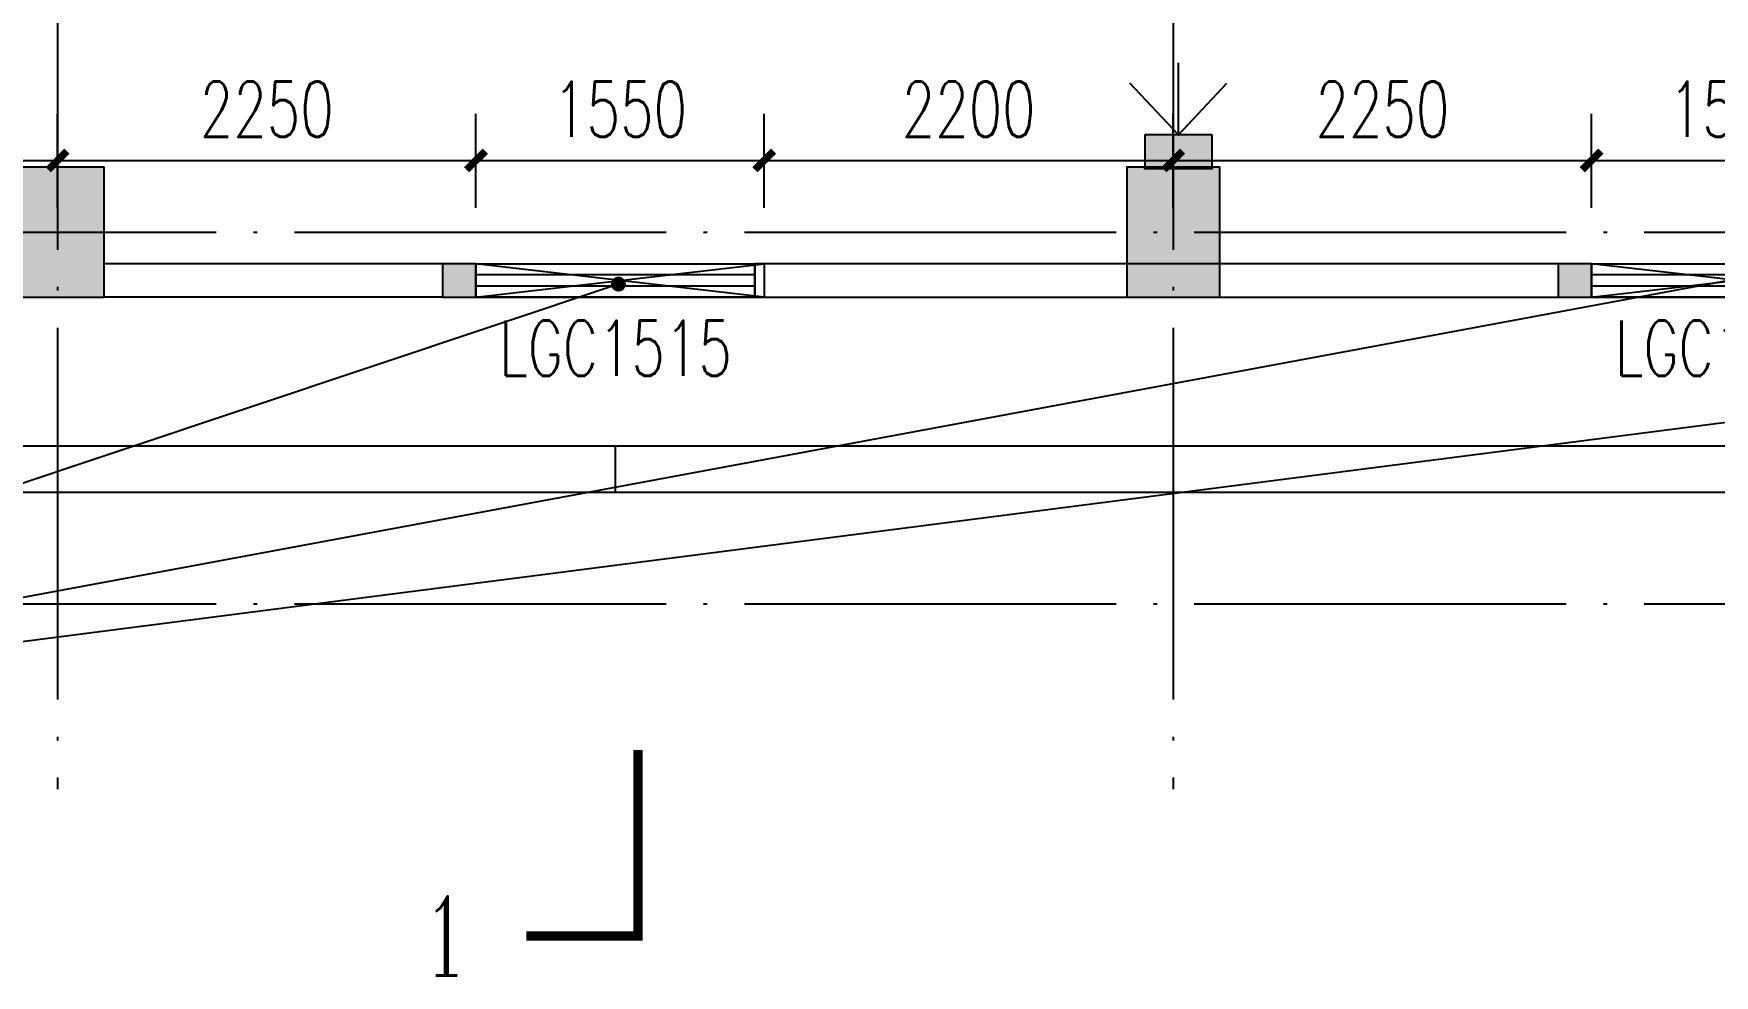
# Model space of a CAD drawing. Header units: millimetres. Extents: x 198973 to 283123, y 132052 to 191502.
# Drawn here: x 230931 to 239970, y 161167 to 166233 of the extents above; entities that cross this region are included whole.
import ezdxf

# ---------------------------------------------------------------- set-up
doc = ezdxf.new("R2010")
doc.units = ezdxf.units.MM
doc.header["$LTSCALE"] = 1000
doc.linetypes.add('CENTER', pattern=[2, 1.25, -0.25, 0.25, -0.25])
doc.linetypes.add('DOTE', pattern=[2.42, 2, -0.2, 0.02, -0.2])
doc.layers.get('0').update_dxf_attribs({"color": 8})
doc.layers.get('DEFPOINTS').update_dxf_attribs({"color": 8})
for name, color, linetype in [('-人员定位', 6, 'Continuous'), ('3T_WOOD', 8, 'Continuous'), ('ACS_PFG_FK', 8, 'Continuous'), ('COLUMN', 8, 'Continuous'), ('DIM_LEAD', 8, 'Continuous'), ('DIM_SYMB', 8, 'Continuous'), ('DOTE', 8, 'CENTER'), ('PUB_DIM', 8, 'Continuous'), ('PUB_HATCH', 8, 'Continuous'), ('WALL', 8, 'Continuous'), ('WINDOW', 8, 'Continuous'), ('WINDOW_TEXT', 8, 'Continuous')]:
    doc.layers.add(name, color=color, linetype=linetype)
doc.styles.add('_TCH_DIM_T3', font='SIMPLEX', dxfattribs={"width": 0.705882, "bigfont": 'GBCBIG'})
doc.styles.add('_TCH_LABEL', font='COMPLEX', dxfattribs={"bigfont": 'GBCBIG'})
doc.styles.add('_TCH_WINDOW', font='SIMPLEX', dxfattribs={"height": 3.5, "bigfont": 'GBCBIG'})
doc.dimstyles.new('_TCH_ARCH&&100', dxfattribs={"dimtxt": 297.5, "dimasz": 100, "dimexe": 250, "dimexo": 300, "dimgap": 126.25, "dimtad": 1, "dimdec": 0, "dimzin": 0, "dimdsep": 46, "dimtxsty": '_TCH_DIM_T3', "dimblk": 'ARCHTICK', "dimcen": 0.09, "dimclrt": 7, "dimazin": 2, "dimtfac": 1, "dimtdec": 0, "dimtix": 1, "dimtmove": 2, "dimatfit": 3, "dimfxl": 0, "dimtolj": 1, "dimtzin": 0, "dimarcsym": 0})

# ---------------------------------------------------------------- blocks, each defined once
blk = doc.blocks.new('_ArchTick')
at = {"color": 0, "linetype": 'ByBlock', "const_width": 0.4}
blk.add_lwpolyline([(-0.5, -0.5), (0.5, 0.5)], dxfattribs=at)
blk = doc.blocks.new('*D170')
at = {"layer": 'DEFPOINTS', "color": 0}
for p in [(231060.4, 165551.1), (228860.4, 164995.5), (231060.4, 164995.5)]:
    blk.add_point(p, dxfattribs=at)
at = {"layer": 'PUB_DIM', "color": 0, "lineweight": -2}
for p, q in [((228860.4, 165295.5), (228860.4, 165801.1)), ((231060.4, 165295.5), (231060.4, 165801.1)), ((228860.4, 165551.1), (231060.4, 165551.1))]:
    blk.add_line(p, q, dxfattribs=at)
at = {"layer": 'PUB_DIM', "color": 0, "lineweight": -2, "xscale": 100, "yscale": 100, "zscale": 100, "rotation": 180}
blk.add_blockref('_ArchTick', (228860.4, 165551.1), dxfattribs=at)
at = {"layer": 'PUB_DIM', "color": 0, "lineweight": -2, "xscale": 100, "yscale": 100, "zscale": 100}
blk.add_blockref('_ArchTick', (231060.4, 165551.1), dxfattribs=at)
at = {"layer": 'PUB_DIM', "color": 7, "insert": (229960.4, 165826.1), "char_height": 297.5, "attachment_point": 5, "style": '_TCH_DIM_T3'}
blk.add_mtext('\\A1;2200', dxfattribs=at)
blk = doc.blocks.new('*D171')
at = {"layer": 'DEFPOINTS', "color": 0}
for p in [(233310.4, 165551.1), (231060.4, 164995.5), (233310.4, 164995.5)]:
    blk.add_point(p, dxfattribs=at)
at = {"layer": 'PUB_DIM', "color": 0, "lineweight": -2}
for p, q in [((231060.4, 165295.5), (231060.4, 165801.1)), ((233310.4, 165295.5), (233310.4, 165801.1)), ((231060.4, 165551.1), (233310.4, 165551.1))]:
    blk.add_line(p, q, dxfattribs=at)
at = {"layer": 'PUB_DIM', "color": 0, "lineweight": -2, "xscale": 100, "yscale": 100, "zscale": 100, "rotation": 180}
blk.add_blockref('_ArchTick', (231060.4, 165551.1), dxfattribs=at)
at = {"layer": 'PUB_DIM', "color": 0, "lineweight": -2, "xscale": 100, "yscale": 100, "zscale": 100}
blk.add_blockref('_ArchTick', (233310.4, 165551.1), dxfattribs=at)
at = {"layer": 'PUB_DIM', "color": 7, "insert": (232185.4, 165826.1), "char_height": 297.5, "attachment_point": 5, "style": '_TCH_DIM_T3'}
blk.add_mtext('\\A1;2250', dxfattribs=at)
blk = doc.blocks.new('*D172')
at = {"layer": 'DEFPOINTS', "color": 0}
for p in [(234860.4, 165551.1), (233310.4, 164995.5), (234860.4, 164995.5)]:
    blk.add_point(p, dxfattribs=at)
at = {"layer": 'PUB_DIM', "color": 0, "lineweight": -2}
for p, q in [((233310.4, 165295.5), (233310.4, 165801.1)), ((234860.4, 165295.5), (234860.4, 165801.1)), ((233310.4, 165551.1), (234860.4, 165551.1))]:
    blk.add_line(p, q, dxfattribs=at)
at = {"layer": 'PUB_DIM', "color": 0, "lineweight": -2, "xscale": 100, "yscale": 100, "zscale": 100, "rotation": 180}
blk.add_blockref('_ArchTick', (233310.4, 165551.1), dxfattribs=at)
at = {"layer": 'PUB_DIM', "color": 0, "lineweight": -2, "xscale": 100, "yscale": 100, "zscale": 100}
blk.add_blockref('_ArchTick', (234860.4, 165551.1), dxfattribs=at)
at = {"layer": 'PUB_DIM', "color": 7, "insert": (234085.4, 165826.1), "char_height": 297.5, "attachment_point": 5, "style": '_TCH_DIM_T3'}
blk.add_mtext('\\A1;1550', dxfattribs=at)
blk = doc.blocks.new('*D173')
at = {"layer": 'DEFPOINTS', "color": 0}
for p in [(237060.4, 165551.1), (234860.4, 164995.5), (237060.4, 164995.5)]:
    blk.add_point(p, dxfattribs=at)
at = {"layer": 'PUB_DIM', "color": 0, "lineweight": -2}
for p, q in [((234860.4, 165295.5), (234860.4, 165801.1)), ((237060.4, 165295.5), (237060.4, 165801.1)), ((234860.4, 165551.1), (237060.4, 165551.1))]:
    blk.add_line(p, q, dxfattribs=at)
at = {"layer": 'PUB_DIM', "color": 0, "lineweight": -2, "xscale": 100, "yscale": 100, "zscale": 100, "rotation": 180}
blk.add_blockref('_ArchTick', (234860.4, 165551.1), dxfattribs=at)
at = {"layer": 'PUB_DIM', "color": 0, "lineweight": -2, "xscale": 100, "yscale": 100, "zscale": 100}
blk.add_blockref('_ArchTick', (237060.4, 165551.1), dxfattribs=at)
at = {"layer": 'PUB_DIM', "color": 7, "insert": (235960.4, 165826.1), "char_height": 297.5, "attachment_point": 5, "style": '_TCH_DIM_T3'}
blk.add_mtext('\\A1;2200', dxfattribs=at)
blk = doc.blocks.new('*D174')
at = {"layer": 'DEFPOINTS', "color": 0}
for p in [(239310.4, 165551.1), (237060.4, 164995.5), (239310.4, 164995.5)]:
    blk.add_point(p, dxfattribs=at)
at = {"layer": 'PUB_DIM', "color": 0, "lineweight": -2}
for p, q in [((237060.4, 165295.5), (237060.4, 165801.1)), ((239310.4, 165295.5), (239310.4, 165801.1)), ((237060.4, 165551.1), (239310.4, 165551.1))]:
    blk.add_line(p, q, dxfattribs=at)
at = {"layer": 'PUB_DIM', "color": 0, "lineweight": -2, "xscale": 100, "yscale": 100, "zscale": 100, "rotation": 180}
blk.add_blockref('_ArchTick', (237060.4, 165551.1), dxfattribs=at)
at = {"layer": 'PUB_DIM', "color": 0, "lineweight": -2, "xscale": 100, "yscale": 100, "zscale": 100}
blk.add_blockref('_ArchTick', (239310.4, 165551.1), dxfattribs=at)
at = {"layer": 'PUB_DIM', "color": 7, "insert": (238185.4, 165826.1), "char_height": 297.5, "attachment_point": 5, "style": '_TCH_DIM_T3'}
blk.add_mtext('\\A1;2250', dxfattribs=at)
blk = doc.blocks.new('*D175')
at = {"layer": 'DEFPOINTS', "color": 0}
for p in [(240860.4, 165551.1), (239310.4, 164995.5), (240860.4, 164995.5)]:
    blk.add_point(p, dxfattribs=at)
at = {"layer": 'PUB_DIM', "color": 0, "lineweight": -2}
for p, q in [((239310.4, 165295.5), (239310.4, 165801.1)), ((240860.4, 165295.5), (240860.4, 165801.1)), ((239310.4, 165551.1), (240860.4, 165551.1))]:
    blk.add_line(p, q, dxfattribs=at)
at = {"layer": 'PUB_DIM', "color": 0, "lineweight": -2, "xscale": 100, "yscale": 100, "zscale": 100, "rotation": 180}
blk.add_blockref('_ArchTick', (239310.4, 165551.1), dxfattribs=at)
at = {"layer": 'PUB_DIM', "color": 0, "lineweight": -2, "xscale": 100, "yscale": 100, "zscale": 100}
blk.add_blockref('_ArchTick', (240860.4, 165551.1), dxfattribs=at)
at = {"layer": 'PUB_DIM', "color": 7, "insert": (240085.4, 165826.1), "char_height": 297.5, "attachment_point": 5, "style": '_TCH_DIM_T3'}
blk.add_mtext('\\A1;1550', dxfattribs=at)
blk = doc.blocks.new('*D197')
at = {"layer": 'DEFPOINTS', "color": 0}
for p in [(231060.4, 165551.1), (228860.4, 164995.5), (231060.4, 164995.5)]:
    blk.add_point(p, dxfattribs=at)
at = {"layer": 'PUB_DIM', "color": 0, "lineweight": -2}
for p, q in [((228860.4, 165295.5), (228860.4, 165801.1)), ((231060.4, 165295.5), (231060.4, 165801.1)), ((228860.4, 165551.1), (231060.4, 165551.1))]:
    blk.add_line(p, q, dxfattribs=at)
at = {"layer": 'PUB_DIM', "color": 0, "lineweight": -2, "xscale": 100, "yscale": 100, "zscale": 100, "rotation": 180}
blk.add_blockref('_ArchTick', (228860.4, 165551.1), dxfattribs=at)
at = {"layer": 'PUB_DIM', "color": 0, "lineweight": -2, "xscale": 100, "yscale": 100, "zscale": 100}
blk.add_blockref('_ArchTick', (231060.4, 165551.1), dxfattribs=at)
at = {"layer": 'PUB_DIM', "color": 7, "insert": (229960.4, 165826.1), "char_height": 297.5, "attachment_point": 5, "style": '_TCH_DIM_T3'}
blk.add_mtext('\\A1;2200', dxfattribs=at)
blk = doc.blocks.new('*D198')
at = {"layer": 'DEFPOINTS', "color": 0}
for p in [(233310.4, 165551.1), (231060.4, 164995.5), (233310.4, 164995.5)]:
    blk.add_point(p, dxfattribs=at)
at = {"layer": 'PUB_DIM', "color": 0, "lineweight": -2}
for p, q in [((231060.4, 165295.5), (231060.4, 165801.1)), ((233310.4, 165295.5), (233310.4, 165801.1)), ((231060.4, 165551.1), (233310.4, 165551.1))]:
    blk.add_line(p, q, dxfattribs=at)
at = {"layer": 'PUB_DIM', "color": 0, "lineweight": -2, "xscale": 100, "yscale": 100, "zscale": 100, "rotation": 180}
blk.add_blockref('_ArchTick', (231060.4, 165551.1), dxfattribs=at)
at = {"layer": 'PUB_DIM', "color": 0, "lineweight": -2, "xscale": 100, "yscale": 100, "zscale": 100}
blk.add_blockref('_ArchTick', (233310.4, 165551.1), dxfattribs=at)
at = {"layer": 'PUB_DIM', "color": 7, "insert": (232185.4, 165826.1), "char_height": 297.5, "attachment_point": 5, "style": '_TCH_DIM_T3'}
blk.add_mtext('\\A1;2250', dxfattribs=at)
blk = doc.blocks.new('*D199')
at = {"layer": 'DEFPOINTS', "color": 0}
for p in [(234860.4, 165551.1), (233310.4, 164995.5), (234860.4, 164995.5)]:
    blk.add_point(p, dxfattribs=at)
at = {"layer": 'PUB_DIM', "color": 0, "lineweight": -2}
for p, q in [((233310.4, 165295.5), (233310.4, 165801.1)), ((234860.4, 165295.5), (234860.4, 165801.1)), ((233310.4, 165551.1), (234860.4, 165551.1))]:
    blk.add_line(p, q, dxfattribs=at)
at = {"layer": 'PUB_DIM', "color": 0, "lineweight": -2, "xscale": 100, "yscale": 100, "zscale": 100, "rotation": 180}
blk.add_blockref('_ArchTick', (233310.4, 165551.1), dxfattribs=at)
at = {"layer": 'PUB_DIM', "color": 0, "lineweight": -2, "xscale": 100, "yscale": 100, "zscale": 100}
blk.add_blockref('_ArchTick', (234860.4, 165551.1), dxfattribs=at)
at = {"layer": 'PUB_DIM', "color": 7, "insert": (234085.4, 165826.1), "char_height": 297.5, "attachment_point": 5, "style": '_TCH_DIM_T3'}
blk.add_mtext('\\A1;1550', dxfattribs=at)
blk = doc.blocks.new('*D200')
at = {"layer": 'DEFPOINTS', "color": 0}
for p in [(237060.4, 165551.1), (234860.4, 164995.5), (237060.4, 164995.5)]:
    blk.add_point(p, dxfattribs=at)
at = {"layer": 'PUB_DIM', "color": 0, "lineweight": -2}
for p, q in [((234860.4, 165295.5), (234860.4, 165801.1)), ((237060.4, 165295.5), (237060.4, 165801.1)), ((234860.4, 165551.1), (237060.4, 165551.1))]:
    blk.add_line(p, q, dxfattribs=at)
at = {"layer": 'PUB_DIM', "color": 0, "lineweight": -2, "xscale": 100, "yscale": 100, "zscale": 100, "rotation": 180}
blk.add_blockref('_ArchTick', (234860.4, 165551.1), dxfattribs=at)
at = {"layer": 'PUB_DIM', "color": 0, "lineweight": -2, "xscale": 100, "yscale": 100, "zscale": 100}
blk.add_blockref('_ArchTick', (237060.4, 165551.1), dxfattribs=at)
at = {"layer": 'PUB_DIM', "color": 7, "insert": (235960.4, 165826.1), "char_height": 297.5, "attachment_point": 5, "style": '_TCH_DIM_T3'}
blk.add_mtext('\\A1;2200', dxfattribs=at)
blk = doc.blocks.new('*D201')
at = {"layer": 'DEFPOINTS', "color": 0}
for p in [(239310.4, 165551.1), (237060.4, 164995.5), (239310.4, 164995.5)]:
    blk.add_point(p, dxfattribs=at)
at = {"layer": 'PUB_DIM', "color": 0, "lineweight": -2}
for p, q in [((237060.4, 165295.5), (237060.4, 165801.1)), ((239310.4, 165295.5), (239310.4, 165801.1)), ((237060.4, 165551.1), (239310.4, 165551.1))]:
    blk.add_line(p, q, dxfattribs=at)
at = {"layer": 'PUB_DIM', "color": 0, "lineweight": -2, "xscale": 100, "yscale": 100, "zscale": 100, "rotation": 180}
blk.add_blockref('_ArchTick', (237060.4, 165551.1), dxfattribs=at)
at = {"layer": 'PUB_DIM', "color": 0, "lineweight": -2, "xscale": 100, "yscale": 100, "zscale": 100}
blk.add_blockref('_ArchTick', (239310.4, 165551.1), dxfattribs=at)
at = {"layer": 'PUB_DIM', "color": 7, "insert": (238185.4, 165826.1), "char_height": 297.5, "attachment_point": 5, "style": '_TCH_DIM_T3'}
blk.add_mtext('\\A1;2250', dxfattribs=at)
blk = doc.blocks.new('*D202')
at = {"layer": 'DEFPOINTS', "color": 0}
for p in [(240860.4, 165551.1), (239310.4, 164995.5), (240860.4, 164995.5)]:
    blk.add_point(p, dxfattribs=at)
at = {"layer": 'PUB_DIM', "color": 0, "lineweight": -2}
for p, q in [((239310.4, 165295.5), (239310.4, 165801.1)), ((240860.4, 165295.5), (240860.4, 165801.1)), ((239310.4, 165551.1), (240860.4, 165551.1))]:
    blk.add_line(p, q, dxfattribs=at)
at = {"layer": 'PUB_DIM', "color": 0, "lineweight": -2, "xscale": 100, "yscale": 100, "zscale": 100, "rotation": 180}
blk.add_blockref('_ArchTick', (239310.4, 165551.1), dxfattribs=at)
at = {"layer": 'PUB_DIM', "color": 0, "lineweight": -2, "xscale": 100, "yscale": 100, "zscale": 100}
blk.add_blockref('_ArchTick', (240860.4, 165551.1), dxfattribs=at)
at = {"layer": 'PUB_DIM', "color": 7, "insert": (240085.4, 165826.1), "char_height": 297.5, "attachment_point": 5, "style": '_TCH_DIM_T3'}
blk.add_mtext('\\A1;1550', dxfattribs=at)
blk = doc.blocks.new('_FZH')
blk.add_lwpolyline([(-0.5, -0.5), (0.5, -0.5), (0.5, 0.5), (-0.5, 0.5)], close=True)
at = {"layer": 'PUB_HATCH'}
blk.add_solid([(-0.5, -0.5), (0.5, -0.5), (-0.5, 0.5), (0.5, 0.5)], dxfattribs=at)
blk = doc.blocks.new('$WINLIB2D$00000001')
at = {"color": 0}
for points in [[(-0.5, 0.5), (-0.5, -0.5)], [(-0.5, 0.5), (0.5, 0.5)], [(0.5, -0.5), (0.5, 0.5)], [(0.5, 0.1667), (-0.5, 0.1667)], [(0.5, -0.1667), (-0.5, -0.1667)], [(-0.5, -0.5), (0.5, -0.5)]]:
    blk.add_lwpolyline(points, dxfattribs=at)
blk = doc.blocks.new('定位基站')
at = {"layer": '-人员定位', "ltscale": 0.01}
h = blk.add_hatch(color=256, dxfattribs=at)
h.dxf.hatch_style = 1
h.paths.add_polyline_path([(406524, 477798), (406524, 477617.1), (406162.1, 477617.1), (406162.1, 477798)])
at = {"layer": '-人员定位', "color": 6}
for p, q in [((406343, 477798), (406343, 478186.1)), ((406343, 477798), (406082.2, 478076.6)), ((406343, 477798), (406603.9, 478076.6)), ((406343, 477995.5), (406343, 477995.5)), ((406162.1, 477798), (406524, 477798)), ((406162.1, 477617.1), (406162.1, 477798)), ((406524, 477798), (406524, 477617.1)), ((406524, 477617.1), (406162.1, 477617.1))]:
    blk.add_line(p, q, dxfattribs=at)
for p in [(406343, 477798), (406162.1, 477617.1), (406343, 477617.1), (406524, 477617.1)]:
    blk.add_point(p, dxfattribs=at)

msp = doc.modelspace()

# ---------------------------------------------------------------- linework, layer by layer
at = {"layer": '3T_WOOD'}
for p, q in [((234060.4, 163766), (234060.4, 164016)), ((219460.4, 163766), (248660.4, 163766))]:
    msp.add_line(p, q, dxfattribs=at)
msp.add_lwpolyline([(219210.4, 164016), (248910.4, 164016)], dxfattribs=at)
at = {"layer": 'ACS_PFG_FK'}
for p, q in [((234860.4, 164815.5), (233310.4, 164995.5)), ((233310.4, 164815.5), (234860.4, 164995.5)), ((233310.4, 164995.5), (234860.4, 164995.5)), ((234860.4, 164995.5), (234860.4, 164815.5)), ((240860.4, 164815.5), (239310.4, 164995.5)), ((239310.4, 164815.5), (240860.4, 164995.5)), ((239310.4, 164995.5), (240860.4, 164995.5)), ((234860.4, 164815.5), (233310.4, 164815.5)), ((240860.4, 164815.5), (239310.4, 164815.5))]:
    msp.add_line(p, q, dxfattribs=at)
at = {"layer": 'DIM_LEAD'}
for p in [(246231.7, 164938.6), (240028.1, 164901.7), (234076.3, 164885.9)]:
    msp.add_line(p, (226735.1, 162430.7), dxfattribs=at)
at = {"layer": 'DIM_LEAD', "const_width": 40}
msp.add_lwpolyline([(234095.3, 164892.2, 1), (234057.4, 164879.5, 1)], format="xyb", close=True, dxfattribs=at)
at = {"layer": 'DIM_SYMB', "const_width": 50}
msp.add_lwpolyline([(233580.9, 161379.9), (234180.9, 161379.9), (234180.9, 162379.9)], dxfattribs=at)
at = {"layer": 'DOTE', "linetype": 'DOTE'}
for p, q in [((231060.4, 184011), (231060.4, 162168.4)), ((237060.4, 184011), (237060.4, 162168.4)), ((210553.6, 165166), (257416.8, 165166)), ((210553.6, 163166), (257416.8, 163166))]:
    msp.add_line(p, q, dxfattribs=at)
at = {"layer": 'WALL'}
for p, q in [((233130.4, 164995.5), (231310.4, 164995.5)), ((239130.4, 164995.5), (234810.4, 164995.5)), ((234810.4, 164995.5), (234810.4, 164815.5)), ((233130.4, 164815.5), (231310.4, 164815.5)), ((234810.4, 164815.5), (239130.4, 164815.5))]:
    msp.add_line(p, q, dxfattribs=at)

# ---------------------------------------------------------------- block references
at = {"layer": '-人员定位', "xscale": -1}
msp.add_blockref('定位基站', (643431.1, -312109.8), dxfattribs=at)
at = {"layer": 'COLUMN', "linetype": 'DOTE', "xscale": 500, "yscale": 700, "zscale": 700}
for p in [(231060.4, 165165.5), (237060.4, 165165.5)]:
    msp.add_blockref('_FZH', p, dxfattribs=at)
at = {"layer": 'COLUMN', "xscale": 180, "yscale": 180, "zscale": 180}
for p in [(233220.4, 164905.5), (239220.4, 164905.5)]:
    msp.add_blockref('_FZH', p, dxfattribs=at)
at = {"layer": 'WINDOW'}
ref = msp.add_blockref('$WINLIB2D$00000001', (234060.4, 164905.5), dxfattribs=dict(at, xscale=-1500, yscale=-180, zscale=-1500, rotation=180))
ref.add_attrib('A', 'LGC1515', (233435.4, 164391.7), dxfattribs={"layer": 'WINDOW_TEXT', "height": 297.5, "style": '_TCH_WINDOW', "width": 0.705882})
ref = msp.add_blockref('$WINLIB2D$00000001', (240060.4, 164905.5), dxfattribs=dict(at, xscale=-1500, yscale=-180, zscale=-1500, rotation=180))
ref.add_attrib('A', 'LGC1515', (239435.4, 164391.7), dxfattribs={"layer": 'WINDOW_TEXT', "height": 297.5, "style": '_TCH_WINDOW', "width": 0.705882})

# ---------------------------------------------------------------- texts
at = {"layer": 'DIM_SYMB', "color": 7, "style": '_TCH_LABEL', "width": 0.705882}
msp.add_text('1', height=425, dxfattribs=at).set_placement((233016.6, 161167.4))

# ---------------------------------------------------------------- dimensions: what is measured, and where the dimension line sits
at = {"layer": 'PUB_DIM'}
for p1, p2, picture, middle in [((228860.4, 164995.5), (231060.4, 164995.5), '*D170', (229960.4, 165826.1)), ((228860.4, 164995.5), (231060.4, 164995.5), '*D197', (229960.4, 165826.1)), ((231060.4, 164995.5), (233310.4, 164995.5), '*D171', (232185.4, 165826.1)), ((231060.4, 164995.5), (233310.4, 164995.5), '*D198', (232185.4, 165826.1)), ((233310.4, 164995.5), (234860.4, 164995.5), '*D172', (234085.4, 165826.1)), ((233310.4, 164995.5), (234860.4, 164995.5), '*D199', (234085.4, 165826.1)), ((234860.4, 164995.5), (237060.4, 164995.5), '*D173', (235960.4, 165826.1)), ((234860.4, 164995.5), (237060.4, 164995.5), '*D200', (235960.4, 165826.1)), ((237060.4, 164995.5), (239310.4, 164995.5), '*D174', (238185.4, 165826.1)), ((237060.4, 164995.5), (239310.4, 164995.5), '*D201', (238185.4, 165826.1)), ((239310.4, 164995.5), (240860.4, 164995.5), '*D175', (240085.4, 165826.1)), ((239310.4, 164995.5), (240860.4, 164995.5), '*D202', (240085.4, 165826.1))]:
    dim = msp.add_aligned_dim(p1=p1, p2=p2, distance=555.6, dimstyle='_TCH_ARCH&&100', dxfattribs=at)
    dim.commit()
    dim.dimension.update_dxf_attribs({"geometry": picture, "text_midpoint": middle})

doc.saveas('drawing.dxf')
